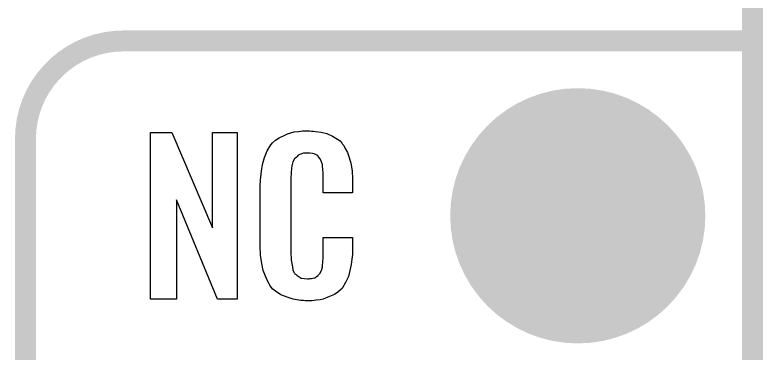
# Model space of a CAD drawing. Extents: x -0.07 to 0.95, y -0.15 to 2.1.
# Drawn here: x 0.739 to 0.953, y 0.6607 to 0.7574 of the extents above; entities that cross this region are included whole.
import ezdxf

# ---------------------------------------------------------------- set-up
doc = ezdxf.new("R2010")
doc.units = 0
doc.layers.get('0').update_dxf_attribs({"linetype": 'CONTINUOUS'})
for name, color, linetype in [('gko', 6, 'CONTINUOUS'), ('gto', 2, 'CONTINUOUS'), ('gts', 1, 'CONTINUOUS')]:
    doc.layers.add(name, color=color, linetype=linetype)

# ---------------------------------------------------------------- blocks, each defined once
blk = doc.blocks.new('D10')
at = {"const_width": 0.003}
blk.add_lwpolyline([(-0.0015, 0, 1), (0.0015, 0, 1)], format="xyb", close=True, dxfattribs=at)
blk = doc.blocks.new('D43')
at = {"const_width": 0.0365}
blk.add_lwpolyline([(-0.01825, 0, 1), (0.01825, 0, 1)], format="xyb", close=True, dxfattribs=at)

msp = doc.modelspace()

# ---------------------------------------------------------------- linework, layer by layer
at = {"layer": 'gko', "color": 6, "const_width": 0.006}
msp.add_lwpolyline([(0.95, 1.7), (0.95, -0.05)], dxfattribs=at)
at = {"layer": 'gto', "color": 2, "const_width": 0.006}
msp.add_lwpolyline([(0.77, 0.75, 0.414214), (0.742, 0.722)], format="xyb", dxfattribs=at)
for points in [[(0.77, 0.75), (0.77, 0.75)], [(0.77, 0.75), (0.77, 0.75)], [(0.77, 0.75), (0.95, 0.75)], [(0.742, -0.022), (0.742, 0.722)]]:
    msp.add_lwpolyline(points, dxfattribs=at)
at = {"layer": 'gto', "color": 2}
for points in [[(0.8026, 0.6762), (0.7969, 0.6762), (0.7852, 0.7046), (0.7852, 0.6762), (0.7778, 0.6762), (0.7778, 0.7238), (0.7839, 0.7238), (0.7955, 0.6966), (0.7955, 0.7238), (0.8026, 0.7238), (0.8026, 0.6762)], [(0.8238, 0.7242), (0.8244, 0.7242), (0.825, 0.7241), (0.8266, 0.7239), (0.8282, 0.7235), (0.8298, 0.7228), (0.8313, 0.7219), (0.832, 0.7214), (0.8326, 0.7207), (0.8327, 0.7205), (0.8331, 0.7201), (0.8335, 0.7192), (0.8341, 0.7181), (0.8346, 0.7167), (0.8351, 0.715), (0.8355, 0.7129), (0.8356, 0.7106), (0.8356, 0.7066), (0.8272, 0.7066), (0.8272, 0.7107), (0.8272, 0.7108), (0.8272, 0.7111), (0.8272, 0.7116), (0.8272, 0.7121), (0.8271, 0.7134), (0.827, 0.7141), (0.827, 0.7146), (0.827, 0.7147), (0.8269, 0.7149), (0.8267, 0.7154), (0.8263, 0.7163), (0.8257, 0.717), (0.8256, 0.7172), (0.8254, 0.7173), (0.825, 0.7175), (0.8246, 0.7177), (0.8241, 0.7178), (0.8234, 0.7179), (0.8223, 0.7179), (0.822, 0.7179), (0.8215, 0.7179), (0.8205, 0.7175), (0.82, 0.7173), (0.8196, 0.7169), (0.8194, 0.7167), (0.819, 0.7163), (0.8185, 0.7154), (0.8182, 0.7143), (0.8182, 0.7142), (0.8182, 0.7141), (0.8181, 0.7137), (0.8181, 0.7132), (0.818, 0.7127), (0.818, 0.7119), (0.8179, 0.7111), (0.8179, 0.7102), (0.8179, 0.6895), (0.8179, 0.6894), (0.8179, 0.6889), (0.818, 0.6882), (0.818, 0.6873), (0.8184, 0.6854), (0.8185, 0.6845), (0.8189, 0.6837), (0.819, 0.6836), (0.8191, 0.6834), (0.8194, 0.6832), (0.8197, 0.6829), (0.8203, 0.6825), (0.8209, 0.6822), (0.8218, 0.6821), (0.8227, 0.682), (0.8231, 0.682), (0.8234, 0.6821), (0.8238, 0.6821), (0.8248, 0.6823), (0.8253, 0.6826), (0.8257, 0.6829), (0.8257, 0.6829), (0.8258, 0.6831), (0.8262, 0.6835), (0.8267, 0.6844), (0.827, 0.6854), (0.827, 0.6855), (0.827, 0.6857), (0.827, 0.686), (0.8271, 0.6865), (0.8271, 0.687), (0.8272, 0.6878), (0.8272, 0.6886), (0.8272, 0.6895), (0.8272, 0.6938), (0.8356, 0.6938), (0.8356, 0.69), (0.8356, 0.6899), (0.8356, 0.6897), (0.8356, 0.6894), (0.8356, 0.6889), (0.8355, 0.6883), (0.8354, 0.6876), (0.8352, 0.6861), (0.8348, 0.6844), (0.8344, 0.6826), (0.8336, 0.6809), (0.8327, 0.6794), (0.8326, 0.6792), (0.8321, 0.6788), (0.8314, 0.6782), (0.8304, 0.6775), (0.829, 0.6769), (0.8272, 0.6762), (0.8263, 0.676), (0.8252, 0.6759), (0.824, 0.6757), (0.822, 0.6757), (0.8215, 0.6758), (0.8208, 0.6758), (0.8202, 0.6759), (0.8186, 0.6762), (0.8169, 0.6767), (0.8151, 0.6774), (0.8135, 0.6784), (0.8128, 0.679), (0.8122, 0.6797), (0.8122, 0.6798), (0.8121, 0.6799), (0.8119, 0.6802), (0.8117, 0.6805), (0.8112, 0.6814), (0.8107, 0.6827), (0.81, 0.6844), (0.8096, 0.6864), (0.8092, 0.6887), (0.8091, 0.6914), (0.8091, 0.7083), (0.8091, 0.7084), (0.8091, 0.7087), (0.8091, 0.7091), (0.8092, 0.7096), (0.8092, 0.7103), (0.8093, 0.711), (0.8095, 0.7128), (0.8098, 0.7147), (0.8104, 0.7167), (0.8111, 0.7186), (0.8122, 0.7203), (0.8122, 0.7204), (0.8123, 0.7204), (0.8127, 0.7209), (0.8135, 0.7216), (0.8146, 0.7223), (0.816, 0.723), (0.817, 0.7234), (0.8179, 0.7237), (0.8189, 0.724), (0.8201, 0.7241), (0.8213, 0.7243), (0.8233, 0.7243), (0.8238, 0.7242)]]:
    msp.add_lwpolyline(points, dxfattribs=at)

# ---------------------------------------------------------------- block references
at = {"layer": 'gto'}
for p in [(0.77, 0.75), (0.77, 0.75), (0.77, 0.75), (0.77, 0.75), (0.95, 0.75), (0.742, 0.722), (0.742, 0.722)]:
    msp.add_blockref('D10', p, dxfattribs=at)
at = {"layer": 'gts'}
msp.add_blockref('D43', (0.9, 0.7), dxfattribs=at)

doc.saveas('drawing.dxf')
